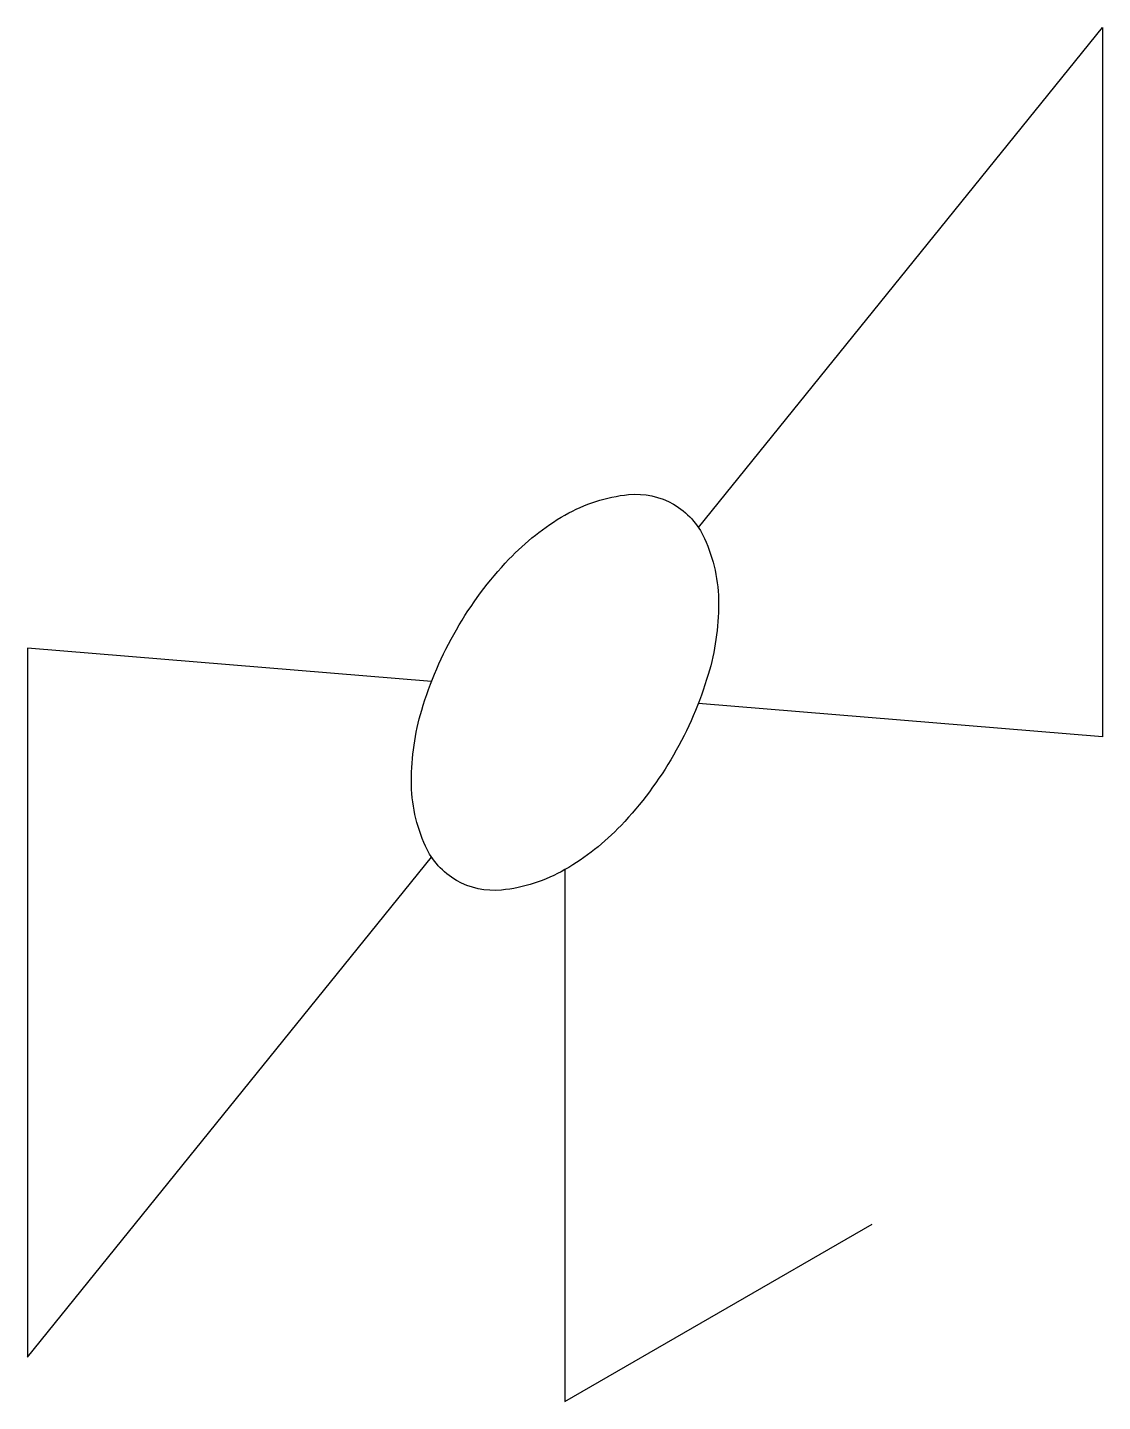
# Model space of a CAD drawing. Header units: millimetres. Extents: x -10045.591 to -10045.363, y -30.341 to -30.05.
import ezdxf

# ---------------------------------------------------------------- set-up
doc = ezdxf.new("R2010")
doc.units = ezdxf.units.MM
doc.layers.add('Tub_iso_bloqueios', color=2, linetype='Continuous')

msp = doc.modelspace()

# ---------------------------------------------------------------- linework, layer by layer
at = {"layer": 'Tub_iso_bloqueios', "color": 2}
for p, q in [((-10045.44879, -30.1559), (-10045.36332, -30.05016)), ((-10045.36332, -30.05016), (-10045.36332, -30.20016)), ((-10045.59065, -30.18141), (-10045.59065, -30.33141)), ((-10045.50519, -30.18846), (-10045.59065, -30.18141)), ((-10045.36332, -30.20016), (-10045.44878, -30.19311)), ((-10045.59065, -30.33141), (-10045.50519, -30.22567)), ((-10045.47699, -30.22828), (-10045.47699, -30.34078)), ((-10045.47699, -30.34078), (-10045.41203, -30.30328))]:
    msp.add_line(p, q, dxfattribs=at)
msp.add_lwpolyline([(-10045.45402, -30.20404, -0.058752), (-10045.46513, -30.21893, -0.072341), (-10045.47699, -30.22828, -0.106617), (-10045.49044, -30.23261, -0.156851), (-10045.49995, -30.23056, -0.156851), (-10045.50648, -30.22335, -0.106617), (-10045.50946, -30.20953, -0.072341), (-10045.50729, -30.19458, -0.058752), (-10045.49995, -30.17753, -0.058752), (-10045.48885, -30.16264, -0.072341), (-10045.47699, -30.15328, -0.106617), (-10045.46353, -30.14896, -0.156851), (-10045.45402, -30.15101, -0.156851), (-10045.44749, -30.15822, -0.106617), (-10045.44451, -30.17203, -0.072341), (-10045.44669, -30.18698, -0.058752)], format="xyb", close=True, dxfattribs=at)

doc.saveas('drawing.dxf')
